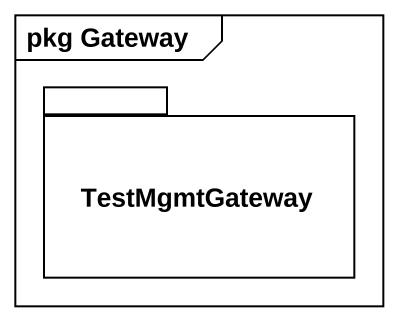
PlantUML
@startuml
mainframe pkg Gateway
package TestMgmtGateway {
}
@enduml
